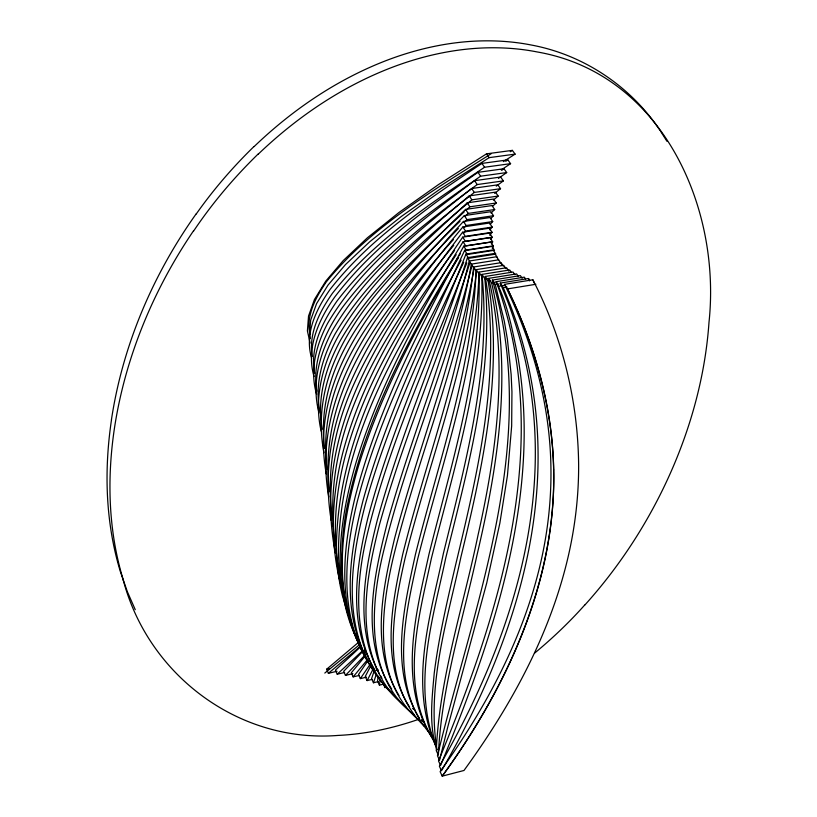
<?xml version="1.0" encoding="UTF-8"?>
<svg xmlns="http://www.w3.org/2000/svg" width="817" height="817" viewBox="0 0 817 817"><rect width="100%" height="100%" fill="white"/><g stroke="black" fill="none" stroke-linecap="round" stroke-linejoin="round"><path stroke-width="1.23" d="M506.009 268.762L503.711 265.311L476.158 269.661C472.481 367.487 438.892 460.318 415.434 554.416C403.955 607.429 389.055 668.939 419.468 718.449M503.354 266.107L501.066 262.676L473.605 266.996C463.127 365.628 426.403 458.49 402.74 554.181C391.966 603.722 380.365 661.361 409.552 706.971M378.046 677.375L377.536 681.01L379.425 685.146L384.378 683.962M379.425 685.146L380.283 679.09M111.449 419.662C122.642 345.571 152.81 274.818 196.151 213.87M501.515 264.095L496.532 256.752L469.254 261.011C447.195 349.553 412.166 434.113 387.534 521.879C373.91 575.607 359.276 639.068 391.7 689.058M472.012 265.3C447.645 364.106 405.6 457.602 382.285 556.663C370.132 609.605 365.975 677.967 414.035 714.895M497.471 257.672L494.663 253.444L467.457 257.672C439.219 345.846 401.78 430.947 377.24 520.306C364.903 569.837 353.812 626.455 379.394 673.759M469.806 263.125C441.476 350.953 404.047 435.716 379.445 524.749C366.598 575.689 355.221 634.758 383.908 682.563A281.13 166.801 -31.8 0 0 404.098 705.755L405.988 707.226M374.268 670.726L371.582 678.641L373.451 682.767L378.414 681.582M373.451 682.767L376.157 674.852M465.945 254.087L468.672 258.325L495.848 254.097L493.049 249.9L465.945 254.087C431.652 341.496 391.782 427.199 367.803 518.244C355.977 567.345 347.501 623.759 374.554 669.521M466.813 262.931C431.182 353.69 388.841 442.579 366.404 537.872C353.73 592.356 351.821 660.943 398.9 700.179M464.699 250.257L467.416 254.465L494.51 250.268L491.722 246.091L464.699 250.257C426.637 331.641 387.187 413.177 363.136 500.065C349.727 551.955 340.618 611.3 367.803 660.463M463.709 262.277C426.74 341.149 388.739 420.275 365.322 504.467C351.718 556.663 342.537 616.518 370.326 665.845A321.857 193.067 -32.7 0 0 389.515 690.488L392.17 692.877M370.887 665.63L365.25 676.476L367.109 680.581L372.062 679.407M367.109 680.581L372.766 669.736M492.253 248.348L493.448 246.183L490.68 242.036L463.739 246.152C420.346 326.289 378.005 408.388 355.129 497.093C343.222 546.154 337.676 600.771 360.409 647.667A359.306 216.801 -33.6 0 0 367.303 659.922M461.125 260.102C419.55 337.186 379.364 416.282 357.295 501.485C345.315 550.515 339.658 605.121 362.401 652.017A360.134 216.556 -33.6 0 0 375.258 672.861M491.374 243.936L492.692 241.832L489.934 237.706L463.076 241.791C420.142 311.022 380.395 383.275 356.355 461.472C342.047 509.879 333.653 562.28 346.725 611.943A416.527 251.033 -35 0 0 362.37 649.903M457.775 257.937C408.827 336.716 363.473 420.479 345.938 512.473C338.32 558.328 339.341 608.144 362.442 649.678M459.093 255.803L460.41 253.668M458.613 257.559C418.314 323.266 381.386 391.925 358.561 465.833C344.182 514.22 335.675 566.62 348.716 616.294A417.497 250.758 -35 0 0 365.526 656.245M193.374 231.017C153.32 289.902 125.277 357.366 114.492 427.894A616.529 398.471 -36.4 0 0 123.336 580.121M368.069 660.524L358.51 674.515L360.348 678.61L366.537 677.15M490.803 239.248L492.222 237.206L489.475 233.1L462.698 237.144C400.136 329.037 337.829 431.754 336.42 546.379A472.696 284.234 -36.3 0 0 342.292 595.246L348.45 615.793M360.348 678.61L369.938 664.609M456.182 254.669C397.205 342.885 339.749 441.568 338.463 550.74A473.809 283.938 -36.3 0 0 344.284 599.586L351.739 623.575M489.761 235.296L492.069 232.283L489.332 228.209L462.626 232.212C411.38 298.91 364.035 371.5 342.537 453.741A453.619 276.983 -36.3 0 0 334.49 499.708C331.947 527.649 333.438 556.091 340.413 583.328M454.599 250.431C407.479 313.146 364.801 381.519 344.703 458.071A454.691 276.708 -36.3 0 0 336.573 504.058C334.388 528.037 335.052 552.384 339.831 576.036M489.843 229.914L492.222 227.075L489.485 223.021L462.871 226.993C415.005 283.642 370.469 345.234 345.938 415.904A394.356 247.214 -35.5 0 0 333.734 464.761C329.2 493.999 329.537 524.044 335.43 553.068M365.516 655.673L351.33 672.789L353.148 676.874L359.337 675.414M453.711 245.314C410.308 297.929 370.765 355.354 348.134 420.204A395.295 247 -35.5 0 0 335.848 469.081C331.968 494.214 331.498 519.929 335.338 545.092M463.964 232.978L465.547 231.078L492.222 227.075M353.148 676.874L367.384 659.748M584.758 605.121C621.717 564.149 651.731 516.967 673.402 466.231A705.428 509.737 -16.2 0 0 708.993 322.347C721.37 206.732 661.556 73.438 537.024 51.92A253.964 188.553 -32.8 0 0 481.305 48.04A246.509 183.437 -33 0 0 447.808 51.828A253.801 188.349 -32.8 0 0 387.646 69.098C339.31 88.328 295.683 118.291 258.203 154.199M490.169 224.348L492.702 221.56L489.975 217.536L463.443 221.458C416.292 272.755 371.735 328.557 345.734 393.865A337.084 216.74 -34.7 0 0 331.528 443.988C327.208 469.285 326.963 495.296 331.232 520.623M453.466 239.524C410.971 286.849 371.735 338.667 347.95 398.145A337.891 216.566 -34.7 0 0 333.653 448.288C329.69 471.276 329.118 494.836 332.202 517.968M464.424 227.381L466.109 225.512L492.702 221.56M362.391 651.823L343.661 671.319L345.458 675.393L352.883 673.647M345.458 675.393L365.097 654.989M490.915 218.364L493.519 215.719L490.792 211.715L464.342 215.606C391.935 289.432 308.765 385.164 328.771 496.95M458.347 228.505C390.516 298.348 316.506 387.442 329.455 491.681M464.403 222.295L466.997 219.63L493.519 215.719M491.017 213.023L494.683 209.53L491.967 205.567L465.588 209.407C394.917 277.586 306.589 365.883 326.269 473.901M459.991 221.295C393.682 286.103 313.861 368.549 327.066 469.652M465.496 216.035L468.243 213.4L494.683 209.53M254.087 146.611C291.312 110.846 334.715 81.036 382.795 61.898A252.565 188.4 -32.9 0 1 442.671 44.782A245.304 183.478 -33.1 0 1 476.015 41.085A252.729 188.594 -32.8 0 1 531.53 45.068C582.684 54.596 629.121 85.295 658.471 128.177M361.114 646.339L335.45 670.134L337.227 674.199L344.651 672.452M337.227 674.199L362.043 651.241M492.477 206.333L496.225 202.994L493.519 199.052L467.212 202.841C398.461 266.342 304.22 347.766 323.91 452.761M464.23 211.858C398.676 272.796 312.176 349.043 324.594 448.421M466.109 210.173L469.867 206.813L496.225 202.994M337.043 671.278L328.383 673.31L326.626 669.246L358.142 642.662M328.383 673.31L359.98 646.686M493.366 200.073L498.166 196.06L495.459 192.148L469.224 195.886C419.979 236.726 370.55 280.149 338.228 336.195C322.307 364.821 313.657 398.747 321.173 431.233M498.166 196.06L471.879 199.828C422.501 240.739 372.92 284.224 340.444 340.362C325.758 367.211 316.455 398.594 322.245 429.262M324.798 673.055L358.837 645.267M494.622 193.363L500.535 188.696L497.819 184.816L471.664 188.513C419.775 229.332 366.506 272.173 332.764 330.007C319.13 354.997 311.338 384.817 319.059 412.912M500.535 188.696L474.32 192.424C422.287 233.325 368.865 276.228 334.97 334.163C322.378 357.427 314.453 384.552 319.784 411.022M496.297 186.153L503.354 180.884L500.647 177.034L474.565 180.68C420.071 221.54 362.789 263.595 327.627 323.318C316.271 344.764 309.398 370.367 316.628 394.264M503.354 180.884L477.22 184.56C428.067 220.794 378.588 258.662 341.915 308.132C325.135 332.121 311.726 361.267 316.822 391.2M498.411 178.412L506.683 172.561L503.966 168.741L477.965 172.336C426.208 208.692 373.41 246.162 334.756 297C318.64 319.641 305.681 348.45 314.065 376.535M506.683 172.561L480.621 176.186C428.731 212.624 375.789 250.165 336.972 301.085C322.582 321.898 309.612 347.256 314.668 373.277M501.914 170.191L503.966 168.741M501.25 169.926L510.574 163.666L507.857 159.877L481.918 163.41C427.403 200.022 371.01 237.053 330.119 289.381C316.332 308.969 304.077 333.939 311.706 358.234M510.574 163.666L484.583 167.24C429.916 203.923 373.369 241.035 332.325 293.446C319.651 311.685 308.172 333.591 312.37 356.488M505.743 161.296L507.857 159.877M503.374 161.613L515.098 154.127L512.371 150.369L486.503 153.851L438.484 184.571L398.972 212.491L367.425 237.767L343.242 260.572L325.799 281.089L314.453 299.512L308.54 316.046L307.406 330.916L310.103 343.099M515.098 154.127L489.179 157.64L441.017 188.431L401.402 216.413L369.754 241.74L345.489 264.585L327.995 285.133L316.598 303.577L310.664 320.131L309.51 335.011L310.317 338.667M510.247 151.727L512.371 150.369M491.129 153.749C432.52 190.872 370.755 227.177 326.422 281.732C316.067 297 305.568 315.525 310.041 334.582M375.81 670.44L378.281 669.858M326.626 669.246L329.098 668.674M529.702 280.313L528.487 278.526L500.29 283.08L503.252 287.615L506.938 287.012M535.891 284.275L507.531 288.912L504.538 284.357L532.837 279.771C562.27 336.563 578.017 400.82 578.63 464.873A914.274 585.983 -8.7 0 1 568.448 555.448C550.454 633.931 511.044 705.806 463.964 770.482L442.222 776.15L440.108 771.626C486.646 706.828 525.311 634.717 542.12 556.183A923.945 589.271 -7.8 0 0 550.883 465.414C549.647 402.495 532.102 340.679 504.538 284.357M514.812 274.655L513.045 272.02L485.227 276.463L488.096 280.895L490.517 280.507M492.355 280.098L495.276 284.571L504.283 321.132L507.388 339.106L511.146 374.462L511.942 391.843L511.667 425.963L507.439 475.535L499.881 523.064L486.718 583.062L447.828 726.773L439.556 760.229L437.463 755.766C474.8 601.057 540.578 440.179 492.355 280.098L520.368 275.595L522.155 278.25M496.225 281.671C508.062 305.027 512.668 331.712 517.978 357.264C521.726 379.691 523.748 402.383 524.136 425.116C524.708 467.518 519.602 509.849 510.972 551.322C495.562 625.066 469.275 695.961 440.598 765.437L438.494 760.964C500.443 611.606 554.702 440.904 496.225 281.671L524.33 277.137L525.535 278.914M518.376 276.534L516.599 273.889L488.689 278.362L491.579 282.825L495.225 282.233M495.276 284.571L498.932 283.979M499.167 286.164L505.294 285.174M481.979 274.389L484.828 278.801C494.122 373.675 468.233 466.813 445.735 558.021C432.949 618.632 411.993 684.615 435.471 745.216C408.469 683.972 430.559 615.507 443.365 553.528C465.7 462.33 491.405 369.202 481.979 274.389L509.706 269.967L511.462 272.592M484.828 278.801L487.249 278.413M478.956 272.122L481.785 276.514C484.624 373.124 454.466 466.058 431.315 558.685C418.866 617.223 399.013 685.718 433.745 740.427C396.929 684.748 415.761 614.364 428.986 554.192C451.975 461.595 481.938 368.661 478.956 272.122L506.591 267.741L508.909 271.213M498.676 259.826L471.307 264.116C454.691 357.917 418.794 446.623 394.57 538.444C382.652 589.159 369.907 648.126 398.992 695.502M492.692 241.832L465.772 245.948L463.076 241.791M493.448 246.183L466.446 250.339L463.739 246.152M492.069 232.283L465.312 236.327L462.626 232.212M492.222 237.206L465.384 241.281L462.698 237.144M412.554 708.431L414.668 709.799M421.827 720.471L423.819 721.84M421.643 719.644L423.492 721.064M424.166 726.19C379.762 682.369 392.671 613.118 404.987 558.654C428.833 462.912 465.751 370.03 476.403 271.336L473.605 266.996M419.07 720.441C372.307 680.418 380.783 611.453 393.171 557.909C416.925 460.522 456.56 367.425 474.085 268.425L469.254 261.011M431.836 735.77C388.044 687.454 405.099 615.998 417.722 558.899C441.354 464.761 475.137 371.919 478.976 274.022L476.158 269.661M376.198 668.5L377.628 670.348M486.503 153.851L489.179 157.64M481.918 163.41L484.583 167.24M477.965 172.336L480.621 176.186M659.023 128.984L660.126 130.608M474.565 180.68L477.22 184.56M471.664 188.513L474.32 192.424M469.224 195.886L471.879 199.828M467.212 202.841L469.867 206.813M465.588 209.407L468.243 213.4M464.342 215.606L466.997 219.63M660.687 131.414L666.958 141.3M463.443 221.458L466.109 225.512M462.871 226.993L465.547 231.078M467.457 257.672L469.52 260.868M364.831 653.906L363.555 651.935L364.719 654.172M364.515 649.495L365.75 651.506M364.617 650.771L367.711 655.796M380.651 675.976L381.896 678.192M135.254 609.666L127.411 591.845L120.446 571.9A613.771 398.9 -36.5 0 1 111.51 419.662M355.946 633.706L358.5 639.16M383.132 683.574L385.032 687.73L384.858 685.31M532.837 279.771L534.4 283.274M500.29 283.08L507.449 300.891A1034.526 658.461 -5 0 1 532.48 403.179C547.329 530.836 502.292 657.072 439.372 766.244L441.476 770.748C504.61 661.637 549.984 535.431 535.309 407.703A1038.213 658.808 -5.1 0 0 510.411 305.415M503.252 287.615L510.4 305.415M348.849 616.978L351.126 622.656M528.487 278.526L529.396 280.895M123.275 580.141C148.541 675.567 239.054 743.174 337.901 735.433A213.278 133.365 -26.4 0 0 379.323 730.204A205.69 128.218 -26.4 0 0 403.026 724.311A213.206 133.345 -26.4 0 0 418.375 719.42M491.579 282.825C512.78 373.083 497.737 466.609 476.914 555.437C462.493 621.594 441.364 687.046 438.361 755.112L436.278 750.68C439.566 677.416 463.116 607.143 477.884 535.778C496.736 451.73 508.746 363.381 488.689 278.362M340.291 578.395L340.985 581.949M331.6 522.931L332.162 526.383M485.227 276.463C501.658 374.329 477.669 472.471 455.049 567.274C446.899 602.323 438.719 637.464 434.236 673.218C431.989 698.586 428.598 725.649 437.003 750.108C426.423 684.912 447.41 620.103 460.941 556.928C482.663 467.007 503.538 373.635 488.096 280.895M193.578 231.099A386.992 271.234 -32.9 0 1 258.07 154.086M584.645 605.091A367.538 244.967 -25 0 1 534.492 653.212M196.284 213.931A382.693 269.937 -32.9 0 1 253.975 146.519M379.619 678.324A360.134 216.556 -33.6 0 1 377.403 675.628M553.66 469.928C556.203 581.704 506.663 687.444 442.222 776.15C509.716 683.39 560.452 571.4 553.048 454.375C549.627 396.786 532.745 340.597 507.531 288.912C534.829 345.336 552.353 407.019 553.66 469.928"/></g></svg>
